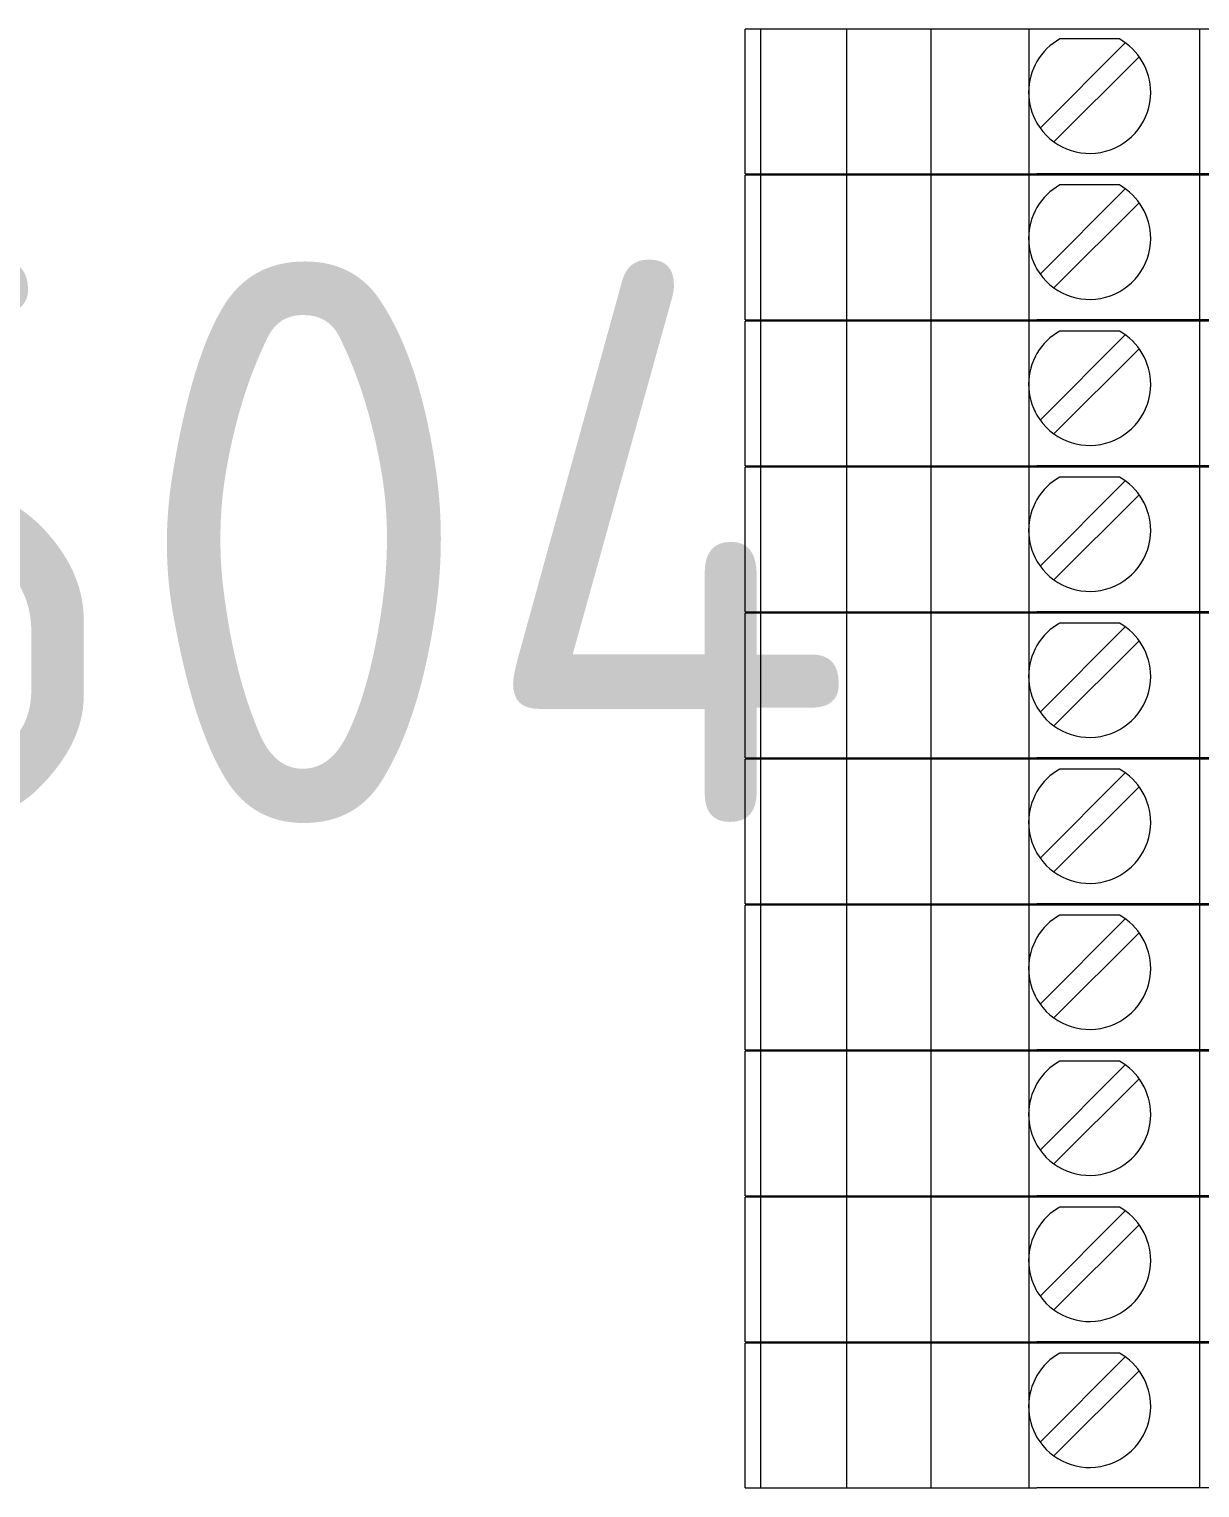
# Model space of a CAD drawing. Header units: millimetres. Extents: x 4962 to 7449, y 754 to 2938.
# Drawn here: x 6401.1 to 6442.8, y 2161.3 to 2213.3 of the extents above; entities that cross this region are included whole.
import ezdxf

# ---------------------------------------------------------------- set-up
doc = ezdxf.new("R2010")
doc.units = ezdxf.units.MM
doc.layers.add('000-PI-Oprema', color=30, linetype='Continuous', lineweight=5)
doc.layers.add('000-PI_TEXT', color=7, linetype='Continuous')
doc.styles.add('PI0', font='isocpeur.ttf', dxfattribs={"width": 0.9})

msp = doc.modelspace()

# ---------------------------------------------------------------- linework, layer by layer
at = {"layer": '000-PI-Oprema', "color": 0, "linetype": 'ByBlock', "lineweight": 0}
for p, q in [((6426.571, 2208.137), (6426.571, 2213.287)), ((6448.946, 2213.287), (6426.571, 2213.287)), ((6427.119, 2213.287), (6427.119, 2208.137)), ((6430.196, 2208.137), (6430.196, 2213.287)), ((6433.196, 2208.137), (6433.196, 2213.287)), ((6436.696, 2208.137), (6436.696, 2213.287)), ((6442.771, 2208.137), (6442.771, 2213.287)), ((6440.117, 2212.802), (6437.081, 2209.766)), ((6437.788, 2212.937), (6437.788, 2212.937)), ((6439.905, 2212.937), (6437.788, 2212.937)), ((6439.905, 2212.937), (6439.905, 2212.937)), ((6440.117, 2212.802), (6440.117, 2212.802)), ((6437.576, 2209.271), (6440.612, 2212.307)), ((6440.612, 2212.307), (6440.612, 2212.307)), ((6437.081, 2209.766), (6437.081, 2209.766)), ((6437.576, 2209.271), (6437.576, 2209.271)), ((6426.571, 2208.137), (6436.971, 2208.137)), ((6426.571, 2202.937), (6426.571, 2208.087)), ((6448.946, 2208.087), (6426.571, 2208.087)), ((6427.119, 2208.087), (6427.119, 2202.937)), ((6430.196, 2202.937), (6430.196, 2208.087)), ((6433.196, 2202.937), (6433.196, 2208.087)), ((6436.696, 2202.937), (6436.696, 2208.087)), ((6455.171, 2208.137), (6436.971, 2208.137)), ((6442.771, 2202.937), (6442.771, 2208.087)), ((6440.117, 2207.602), (6437.081, 2204.566)), ((6437.788, 2207.737), (6437.788, 2207.737)), ((6439.905, 2207.737), (6437.788, 2207.737)), ((6439.905, 2207.737), (6439.905, 2207.737)), ((6440.117, 2207.602), (6440.117, 2207.602)), ((6437.576, 2204.071), (6440.612, 2207.107)), ((6440.612, 2207.107), (6440.612, 2207.107)), ((6437.081, 2204.566), (6437.081, 2204.566)), ((6437.576, 2204.071), (6437.576, 2204.071)), ((6426.571, 2202.937), (6436.971, 2202.937)), ((6426.571, 2197.737), (6426.571, 2202.887)), ((6448.946, 2202.887), (6426.571, 2202.887)), ((6427.119, 2202.887), (6427.119, 2197.737)), ((6430.196, 2197.737), (6430.196, 2202.887)), ((6433.196, 2197.737), (6433.196, 2202.887)), ((6436.696, 2197.737), (6436.696, 2202.887)), ((6455.171, 2202.937), (6436.971, 2202.937)), ((6442.771, 2197.737), (6442.771, 2202.887)), ((6440.117, 2202.402), (6437.081, 2199.366)), ((6437.788, 2202.537), (6437.788, 2202.537)), ((6439.905, 2202.537), (6437.788, 2202.537)), ((6439.905, 2202.537), (6439.905, 2202.537)), ((6440.117, 2202.402), (6440.117, 2202.402)), ((6437.576, 2198.871), (6440.612, 2201.907)), ((6440.612, 2201.907), (6440.612, 2201.907)), ((6437.081, 2199.366), (6437.081, 2199.366)), ((6437.576, 2198.871), (6437.576, 2198.871)), ((6426.571, 2197.737), (6436.971, 2197.737)), ((6426.571, 2192.537), (6426.571, 2197.687)), ((6448.946, 2197.687), (6426.571, 2197.687)), ((6427.119, 2197.687), (6427.119, 2192.537)), ((6430.196, 2192.537), (6430.196, 2197.687)), ((6433.196, 2192.537), (6433.196, 2197.687)), ((6436.696, 2192.537), (6436.696, 2197.687)), ((6455.171, 2197.737), (6436.971, 2197.737)), ((6442.771, 2192.537), (6442.771, 2197.687)), ((6440.117, 2197.202), (6437.081, 2194.166)), ((6437.788, 2197.337), (6437.788, 2197.337)), ((6439.905, 2197.337), (6437.788, 2197.337)), ((6439.905, 2197.337), (6439.905, 2197.337)), ((6440.117, 2197.202), (6440.117, 2197.202)), ((6437.576, 2193.671), (6440.612, 2196.707)), ((6440.612, 2196.707), (6440.612, 2196.707)), ((6437.081, 2194.166), (6437.081, 2194.166)), ((6437.576, 2193.671), (6437.576, 2193.671)), ((6426.571, 2192.537), (6436.971, 2192.537)), ((6426.571, 2187.337), (6426.571, 2192.487)), ((6448.946, 2192.487), (6426.571, 2192.487)), ((6427.119, 2192.487), (6427.119, 2187.337)), ((6430.196, 2187.337), (6430.196, 2192.487)), ((6433.196, 2187.337), (6433.196, 2192.487)), ((6436.696, 2187.337), (6436.696, 2192.487)), ((6455.171, 2192.537), (6436.971, 2192.537)), ((6442.771, 2187.337), (6442.771, 2192.487)), ((6440.117, 2192.002), (6437.081, 2188.966)), ((6437.788, 2192.137), (6437.788, 2192.137)), ((6439.905, 2192.137), (6437.788, 2192.137)), ((6439.905, 2192.137), (6439.905, 2192.137)), ((6440.117, 2192.002), (6440.117, 2192.002)), ((6437.576, 2188.471), (6440.612, 2191.507)), ((6440.612, 2191.507), (6440.612, 2191.507)), ((6437.081, 2188.966), (6437.081, 2188.966)), ((6437.576, 2188.471), (6437.576, 2188.471)), ((6426.571, 2187.337), (6436.971, 2187.337)), ((6426.571, 2182.137), (6426.571, 2187.287)), ((6448.946, 2187.287), (6426.571, 2187.287)), ((6427.119, 2187.287), (6427.119, 2182.137)), ((6430.196, 2182.137), (6430.196, 2187.287)), ((6433.196, 2182.137), (6433.196, 2187.287)), ((6436.696, 2182.137), (6436.696, 2187.287)), ((6455.171, 2187.337), (6436.971, 2187.337)), ((6442.771, 2182.137), (6442.771, 2187.287)), ((6440.117, 2186.802), (6437.081, 2183.766)), ((6437.788, 2186.937), (6437.788, 2186.937)), ((6439.905, 2186.937), (6437.788, 2186.937)), ((6439.905, 2186.937), (6439.905, 2186.937)), ((6440.117, 2186.802), (6440.117, 2186.802)), ((6437.576, 2183.271), (6440.612, 2186.307)), ((6440.612, 2186.307), (6440.612, 2186.307)), ((6437.081, 2183.766), (6437.081, 2183.766)), ((6437.576, 2183.271), (6437.576, 2183.271)), ((6426.571, 2182.137), (6436.971, 2182.137)), ((6426.571, 2176.937), (6426.571, 2182.087)), ((6448.946, 2182.087), (6426.571, 2182.087)), ((6427.119, 2182.087), (6427.119, 2176.937)), ((6430.196, 2176.937), (6430.196, 2182.087)), ((6433.196, 2176.937), (6433.196, 2182.087)), ((6436.696, 2176.937), (6436.696, 2182.087)), ((6455.171, 2182.137), (6436.971, 2182.137)), ((6442.771, 2176.937), (6442.771, 2182.087)), ((6440.117, 2181.602), (6437.081, 2178.566)), ((6437.788, 2181.737), (6437.788, 2181.737)), ((6439.905, 2181.737), (6437.788, 2181.737)), ((6439.905, 2181.737), (6439.905, 2181.737)), ((6440.117, 2181.602), (6440.117, 2181.602)), ((6437.576, 2178.071), (6440.612, 2181.107)), ((6440.612, 2181.107), (6440.612, 2181.107)), ((6437.081, 2178.566), (6437.081, 2178.566)), ((6437.576, 2178.071), (6437.576, 2178.071)), ((6426.571, 2176.937), (6436.971, 2176.937)), ((6426.571, 2171.737), (6426.571, 2176.887)), ((6448.946, 2176.887), (6426.571, 2176.887)), ((6427.119, 2176.887), (6427.119, 2171.737)), ((6430.196, 2171.737), (6430.196, 2176.887)), ((6433.196, 2171.737), (6433.196, 2176.887)), ((6436.696, 2171.737), (6436.696, 2176.887)), ((6455.171, 2176.937), (6436.971, 2176.937)), ((6442.771, 2171.737), (6442.771, 2176.887)), ((6440.117, 2176.402), (6437.081, 2173.366)), ((6437.788, 2176.537), (6437.788, 2176.537)), ((6439.905, 2176.537), (6437.788, 2176.537)), ((6439.905, 2176.537), (6439.905, 2176.537)), ((6440.117, 2176.402), (6440.117, 2176.402)), ((6437.576, 2172.871), (6440.612, 2175.907)), ((6440.612, 2175.907), (6440.612, 2175.907)), ((6437.081, 2173.366), (6437.081, 2173.366)), ((6437.576, 2172.871), (6437.576, 2172.871)), ((6426.571, 2171.737), (6436.971, 2171.737)), ((6426.571, 2166.537), (6426.571, 2171.687)), ((6448.946, 2171.687), (6426.571, 2171.687)), ((6427.119, 2171.687), (6427.119, 2166.537)), ((6430.196, 2166.537), (6430.196, 2171.687)), ((6433.196, 2166.537), (6433.196, 2171.687)), ((6436.696, 2166.537), (6436.696, 2171.687)), ((6455.171, 2171.737), (6436.971, 2171.737)), ((6442.771, 2166.537), (6442.771, 2171.687)), ((6440.117, 2171.202), (6437.081, 2168.166)), ((6437.788, 2171.337), (6437.788, 2171.337)), ((6439.905, 2171.337), (6437.788, 2171.337)), ((6439.905, 2171.337), (6439.905, 2171.337)), ((6440.117, 2171.202), (6440.117, 2171.202)), ((6437.576, 2167.671), (6440.612, 2170.707)), ((6440.612, 2170.707), (6440.612, 2170.707)), ((6437.081, 2168.166), (6437.081, 2168.166)), ((6437.576, 2167.671), (6437.576, 2167.671)), ((6426.571, 2166.537), (6436.971, 2166.537)), ((6426.571, 2161.337), (6426.571, 2166.487)), ((6448.946, 2166.487), (6426.571, 2166.487)), ((6427.119, 2166.487), (6427.119, 2161.337)), ((6430.196, 2161.337), (6430.196, 2166.487)), ((6433.196, 2161.337), (6433.196, 2166.487)), ((6436.696, 2161.337), (6436.696, 2166.487)), ((6455.171, 2166.537), (6436.971, 2166.537)), ((6442.771, 2161.337), (6442.771, 2166.487)), ((6440.117, 2166.002), (6437.081, 2162.966)), ((6437.788, 2166.137), (6437.788, 2166.137)), ((6439.905, 2166.137), (6437.788, 2166.137)), ((6439.905, 2166.137), (6439.905, 2166.137)), ((6440.117, 2166.002), (6440.117, 2166.002)), ((6437.576, 2162.471), (6440.612, 2165.507)), ((6440.612, 2165.507), (6440.612, 2165.507)), ((6437.081, 2162.966), (6437.081, 2162.966)), ((6437.576, 2162.471), (6437.576, 2162.471)), ((6426.571, 2161.337), (6436.971, 2161.337)), ((6455.171, 2161.337), (6436.971, 2161.337))]:
    msp.add_line(p, q, dxfattribs=at)
for centre, start, end in [((6438.846, 2211.037), 119.1246, 149.5497), ((6438.846, 2211.037), 0, 60.8754), ((6438.846, 2211.037), 210.4503, 0), ((6438.846, 2205.837), 119.1246, 149.5497), ((6438.846, 2205.837), 0, 60.8754), ((6438.846, 2205.837), 210.4503, 0), ((6438.846, 2200.637), 119.1246, 149.5497), ((6438.846, 2200.637), 0, 60.8754), ((6438.846, 2200.637), 210.4503, 0), ((6438.846, 2195.437), 119.1246, 149.5497), ((6438.846, 2195.437), 0, 60.8754), ((6438.846, 2195.437), 210.4503, 0), ((6438.846, 2190.237), 119.1246, 149.5497), ((6438.846, 2190.237), 0, 60.8754), ((6438.846, 2190.237), 210.4503, 0), ((6438.846, 2185.037), 119.1246, 149.5497), ((6438.846, 2185.037), 0, 60.8754), ((6438.846, 2185.037), 210.4503, 0), ((6438.846, 2179.837), 119.1246, 149.5497), ((6438.846, 2179.837), 0, 60.8754), ((6438.846, 2179.837), 210.4503, 0), ((6438.846, 2174.637), 119.1246, 149.5497), ((6438.846, 2174.637), 0, 60.8754), ((6438.846, 2174.637), 210.4503, 0), ((6438.846, 2169.437), 119.1246, 149.5497), ((6438.846, 2169.437), 0, 60.8754), ((6438.846, 2169.437), 210.4503, 0), ((6438.846, 2164.237), 119.1246, 149.5497), ((6438.846, 2164.237), 0, 60.8754), ((6438.846, 2164.237), 210.4503, 0)]:
    msp.add_arc(centre, 2.175, start, end, dxfattribs=at)
for centre, start_param, end_param in [((6438.846, 2211.037), -2.102255, -1.570796), ((6438.846, 2211.037), -1.570796, -1.039338), ((6438.846, 2205.837), -2.102255, -1.570796), ((6438.846, 2205.837), -1.570796, -1.039338), ((6438.846, 2200.637), -2.102255, -1.570796), ((6438.846, 2200.637), -1.570796, -1.039338), ((6438.846, 2195.437), -2.102255, -1.570796), ((6438.846, 2195.437), -1.570796, -1.039338), ((6438.846, 2190.237), -2.102255, -1.570796), ((6438.846, 2190.237), -1.570796, -1.039338), ((6438.846, 2185.037), -2.102255, -1.570796), ((6438.846, 2185.037), -1.570796, -1.039338), ((6438.846, 2179.837), -2.102255, -1.570796), ((6438.846, 2179.837), -1.570796, -1.039338), ((6438.846, 2174.637), -2.102255, -1.570796), ((6438.846, 2174.637), -1.570796, -1.039338), ((6438.846, 2169.437), -2.102255, -1.570796), ((6438.846, 2169.437), -1.570796, -1.039338), ((6438.846, 2164.237), -2.102255, -1.570796), ((6438.846, 2164.237), -1.570796, -1.039338)]:
    msp.add_ellipse(centre, major_axis=(0, -2.175), ratio=1, start_param=start_param, end_param=end_param, dxfattribs=at)

# ---------------------------------------------------------------- texts
at = {"layer": '000-PI_TEXT', "color": 0, "linetype": 'ByBlock', "lineweight": 0, "style": 'PI0', "width": 0.9}
msp.add_text('-XG604', height=20, dxfattribs=at).set_placement((6347.863, 2185.014))

doc.saveas('drawing.dxf')
